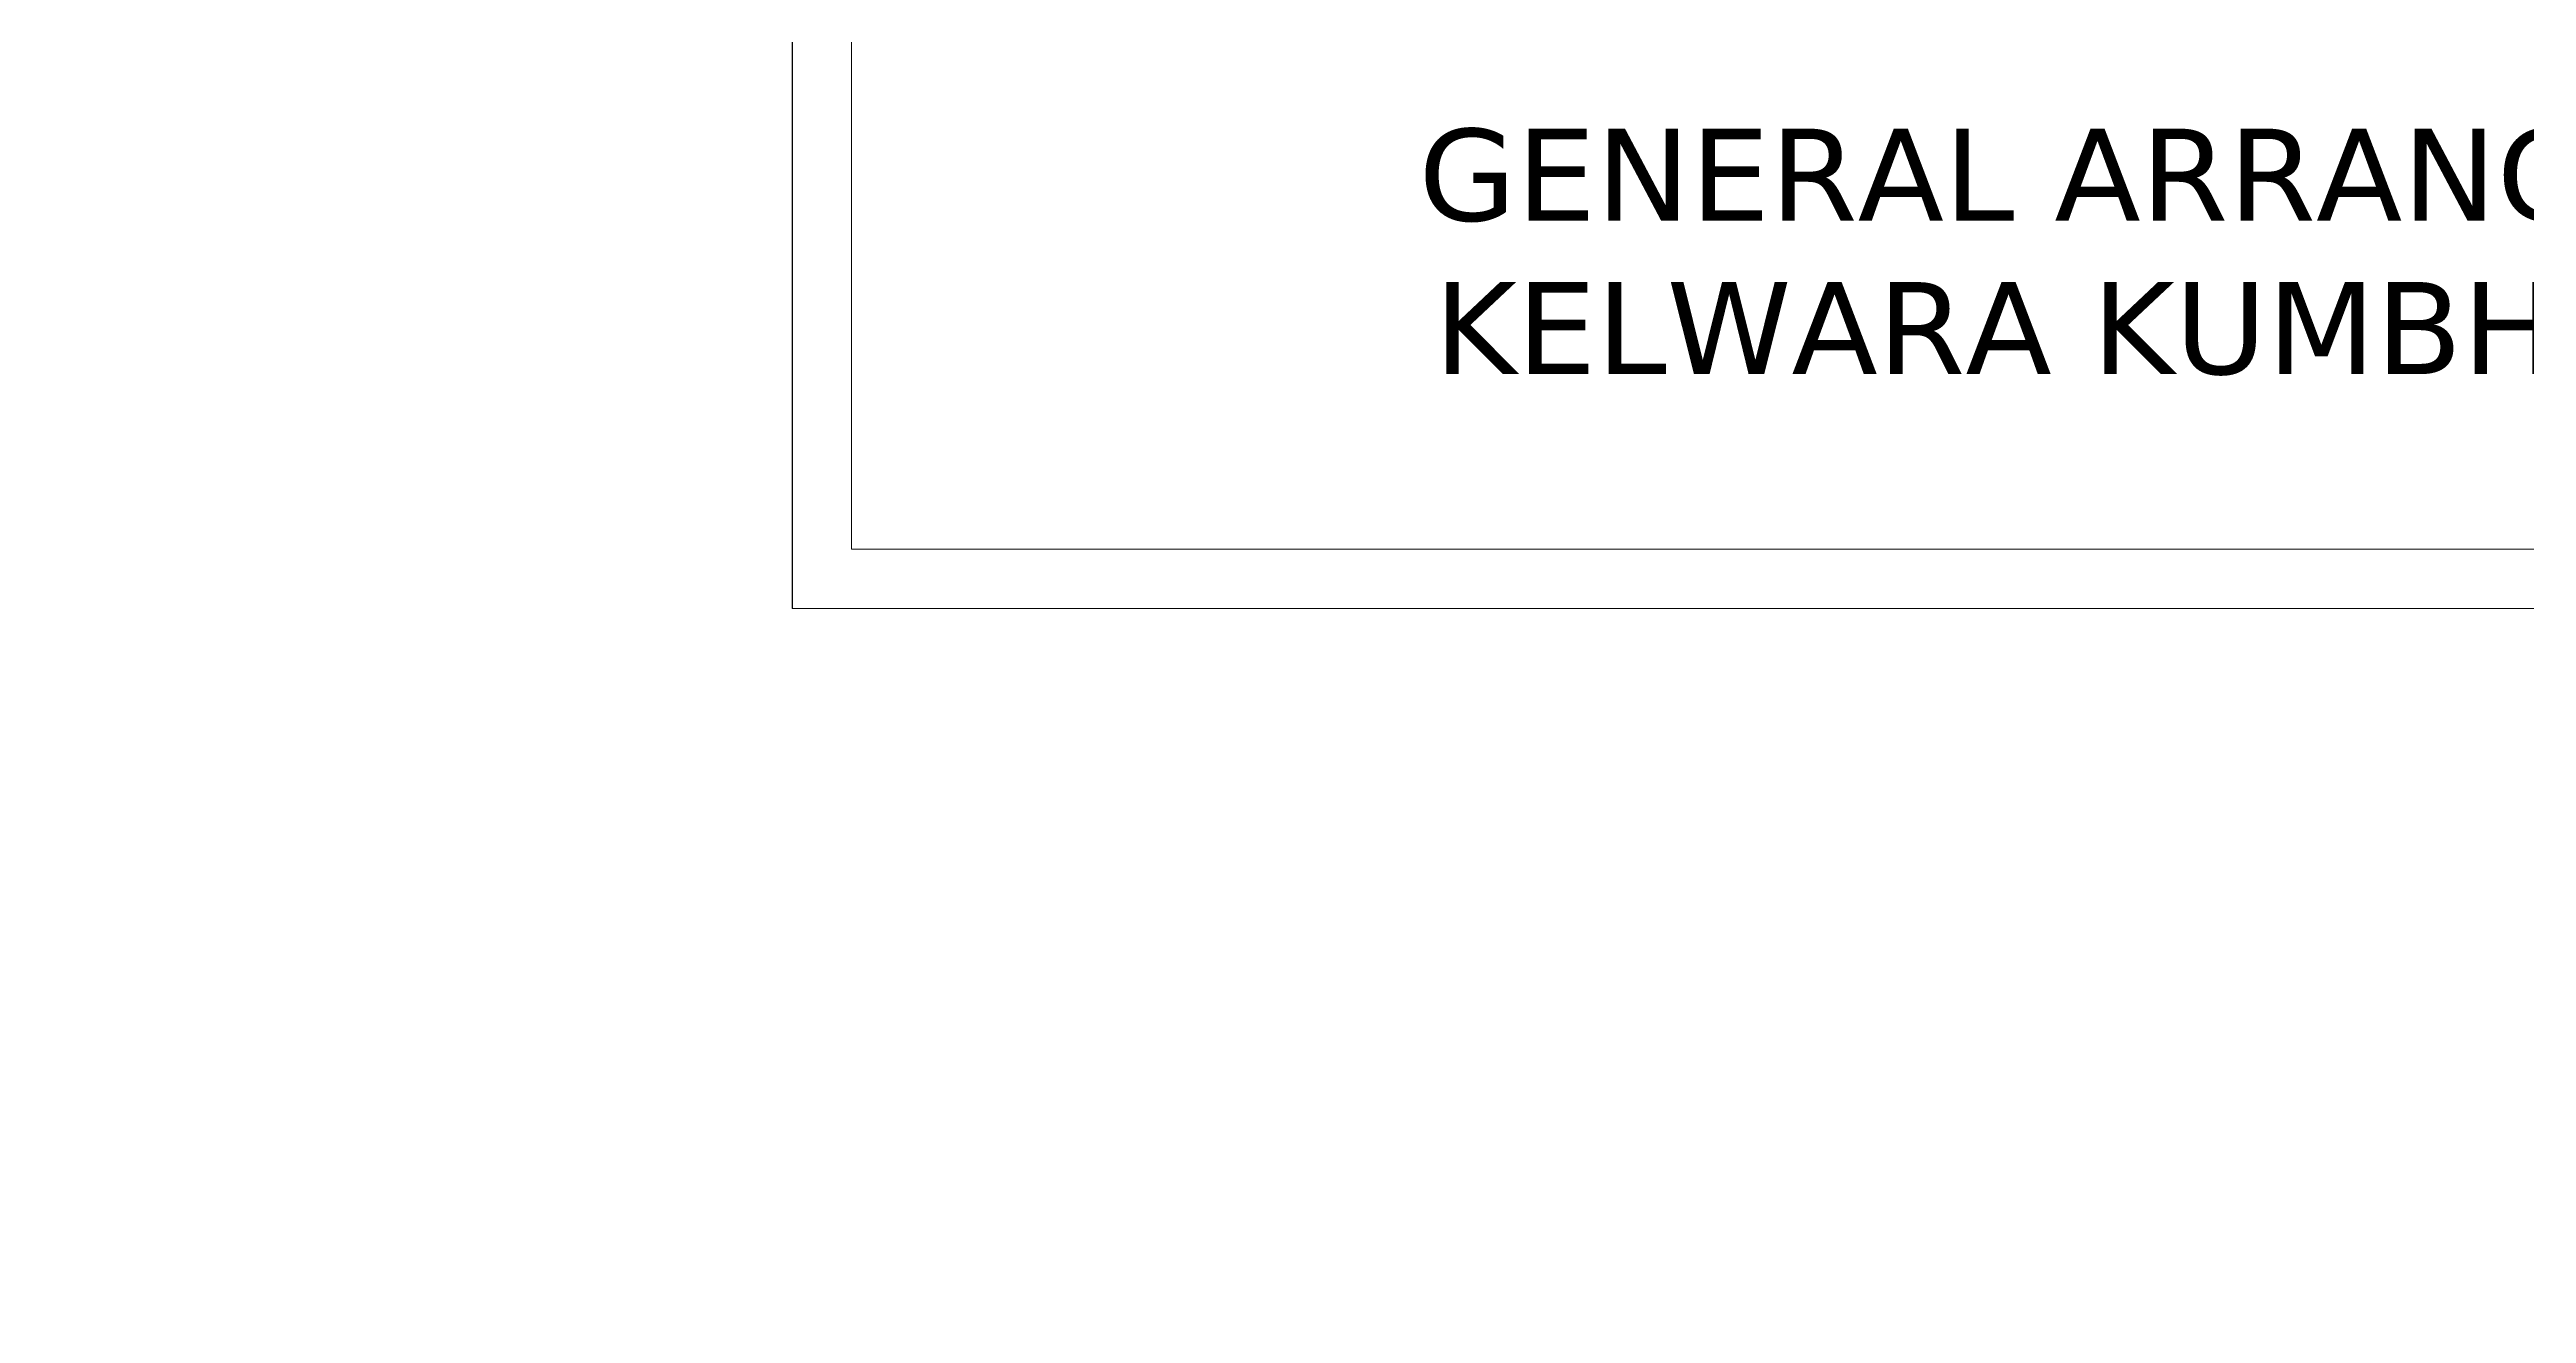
# Model space of a CAD drawing. Header units: metres. Extents: x 3053 to 120577, y 1019 to 87287.
# Drawn here: x 3053 to 44827, y 1019 to 22328 of the extents above; entities that cross this region are included whole.
import ezdxf

# ---------------------------------------------------------------- set-up
doc = ezdxf.new("R2010")
doc.units = ezdxf.units.M
doc.header["$MEASUREMENT"] = 0
doc.layers.add('S PROJ', color=172, linetype='Continuous', lineweight=0)
doc.layers.add('S TEXT', color=7, linetype='Continuous', lineweight=20)
doc.styles.add('arial', font='arial.ttf')
doc.styles.get("Standard").update_dxf_attribs({"font": 'verdana.ttf'})

msp = doc.modelspace()

# ---------------------------------------------------------------- linework, layer by layer
at = {"color": 7}
msp.add_line((15576.713, 87286.922), (15576.714, 12902.998), dxfattribs=at)
at = {"layer": 'S TEXT', "color": 7}
for p, q in [((16576.714, 13902.997), (16576.713, 86286.922)), ((68076.714, 13902.998), (16576.714, 13902.997)), ((96076.714, 12902.998), (15576.714, 12902.998)), ((30076.714, 12902.998), (120576.714, 12902.997))]:
    msp.add_line(p, q, dxfattribs=at)

# ---------------------------------------------------------------- texts
at = {"color": 7, "insert": (8138.799, 20993.808), "char_height": 1251, "width": 14566778, "attachment_point": 1}
msp.add_mtext('                                 {\\H1.24x;GENERAL ARRANGEMENT DRAWING OF PROPOSED HIGH LEVEL BRIDGE ON\\P                           KELWARA KUMBHALGARH ROAD, OVER KELWARA LAKE}', dxfattribs=at)
at = {"layer": 'S PROJ', "char_height": 0.35, "style": 'arial'}
for insert, attachment_point in [((3053.748, 1023.653), 9), ((3088.526, 1023.179), 9), ((3094.655, 1021.925), 1)]:
    msp.add_mtext('\\A1;', dxfattribs=dict(at, insert=insert, attachment_point=attachment_point))
at = {"layer": 'S TEXT', "char_height": 0.2, "style": 'arial'}
for insert, width, attachment_point in [((3132.339, 1284.715), 0.03303, 9), ((3132.352, 1283.642), 0.03303, 9), ((3132.364, 1282.607), 0.03303, 9), ((3132.394, 1279.577), 0.03303, 9), ((3132.399, 1279.11), 0.03303, 9), ((3132.45, 1281.424), 0.03303, 9), ((3143.756, 1286.532), 0.03303, 1), ((3149.338, 1286.588), 4.01712, 1)]:
    msp.add_mtext('\\A1;', dxfattribs=dict(at, insert=insert, width=width, attachment_point=attachment_point))
at = {"layer": 'S TEXT', "char_height": 0.35, "style": 'arial'}
for insert, attachment_point in [((3052.963, 1024.581), 9), ((3074.454, 1019.345), 1)]:
    msp.add_mtext('\\A1;', dxfattribs=dict(at, insert=insert, attachment_point=attachment_point))

doc.saveas('drawing.dxf')
